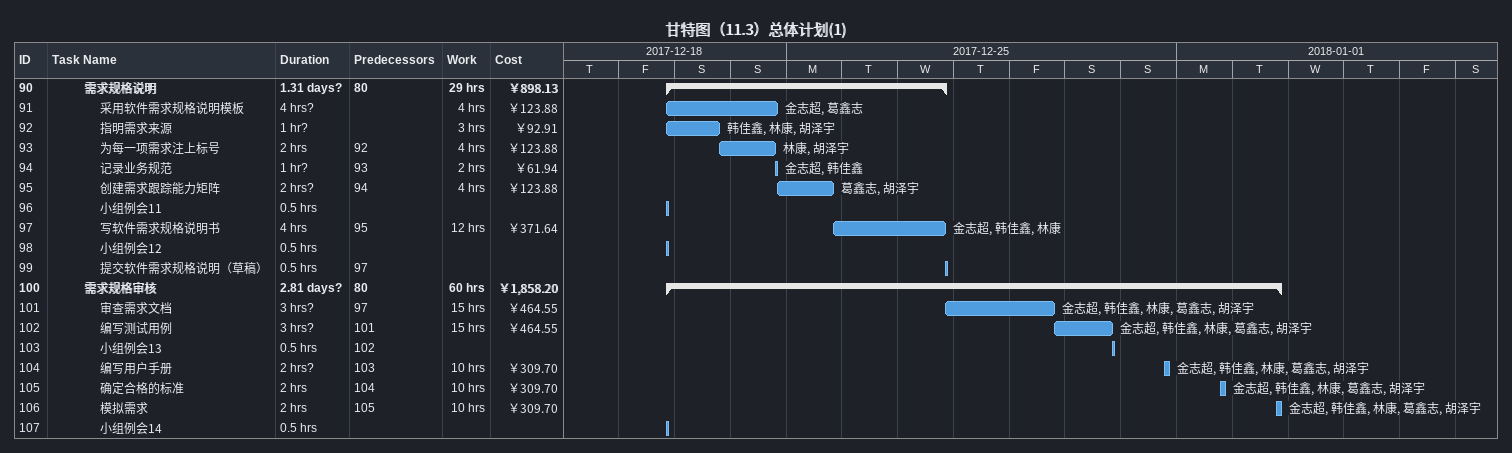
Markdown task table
甘特图（11.3）总体计划(1)

| ID | Level | Task | Duration | Start | Finish | Predecessors | Resources | Work (h) | Cost (￥) |
|---|---|---|---|---|---|---|---|---|---|
| 90 | 3 | **需求规格说明** | 1.31d? | 2017-12-22 | 2017-12-27 | 80 |  | 29 | 898.13 |
| 91 | 4 | 采用软件需求规格说明模板 | 4h? | 2017-12-22 | 2017-12-24 |  | 金志超, 葛鑫志 | 4 | 123.88 |
| 92 | 4 | 指明需求来源 | 1h? | 2017-12-22 | 2017-12-23 |  | 韩佳鑫, 林康, 胡泽宇 | 3 | 92.91 |
| 93 | 4 | 为每一项需求注上标号 | 2h | 2017-12-23 | 2017-12-24 | 92 | 林康, 胡泽宇 | 4 | 123.88 |
| 94 | 4 | 记录业务规范 | 1h? | 2017-12-24 | 2017-12-24 | 93 | 金志超, 韩佳鑫 | 2 | 61.94 |
| 95 | 4 | 创建需求跟踪能力矩阵 | 2h? | 2017-12-24 | 2017-12-25 | 94 | 葛鑫志, 胡泽宇 | 4 | 123.88 |
| 96 | 4 | 小组例会11 | 0.5h | 2017-12-22 | 2017-12-22 |  |  |  |  |
| 97 | 4 | 写软件需求规格说明书 | 4h | 2017-12-25 | 2017-12-27 | 95 | 金志超, 韩佳鑫, 林康 | 12 | 371.64 |
| 98 | 4 | 小组例会12 | 0.5h | 2017-12-22 | 2017-12-22 |  |  |  |  |
| 99 | 4 | 提交软件需求规格说明（草稿） | 0.5h | 2017-12-27 | 2017-12-27 | 97 |  |  |  |
| 100 | 3 | **需求规格审核** | 2.81d? | 2017-12-22 | 2018-01-02 | 80 |  | 60 | 1858.20 |
| 101 | 4 | 审查需求文档 | 3h? | 2017-12-27 | 2017-12-29 | 97 | 金志超, 韩佳鑫, 林康, 葛鑫志, 胡泽宇 | 15 | 464.55 |
| 102 | 4 | 编写测试用例 | 3h? | 2017-12-29 | 2017-12-30 | 101 | 金志超, 韩佳鑫, 林康, 葛鑫志, 胡泽宇 | 15 | 464.55 |
| 103 | 4 | 小组例会13 | 0.5h | 2017-12-30 | 2017-12-30 | 102 |  |  |  |
| 104 | 4 | 编写用户手册 | 2h? | 2017-12-31 | 2017-12-31 | 103 | 金志超, 韩佳鑫, 林康, 葛鑫志, 胡泽宇 | 10 | 309.70 |
| 105 | 4 | 确定合格的标准 | 2h | 2018-01-01 | 2018-01-01 | 104 | 金志超, 韩佳鑫, 林康, 葛鑫志, 胡泽宇 | 10 | 309.70 |
| 106 | 4 | 模拟需求 | 2h | 2018-01-02 | 2018-01-02 | 105 | 金志超, 韩佳鑫, 林康, 葛鑫志, 胡泽宇 | 10 | 309.70 |
| 107 | 4 | 小组例会14 | 0.5h | 2017-12-22 | 2017-12-22 |  |  |  |  |
